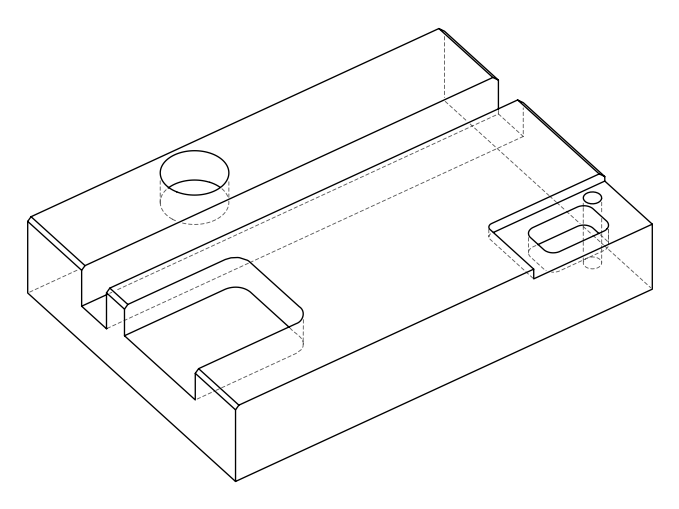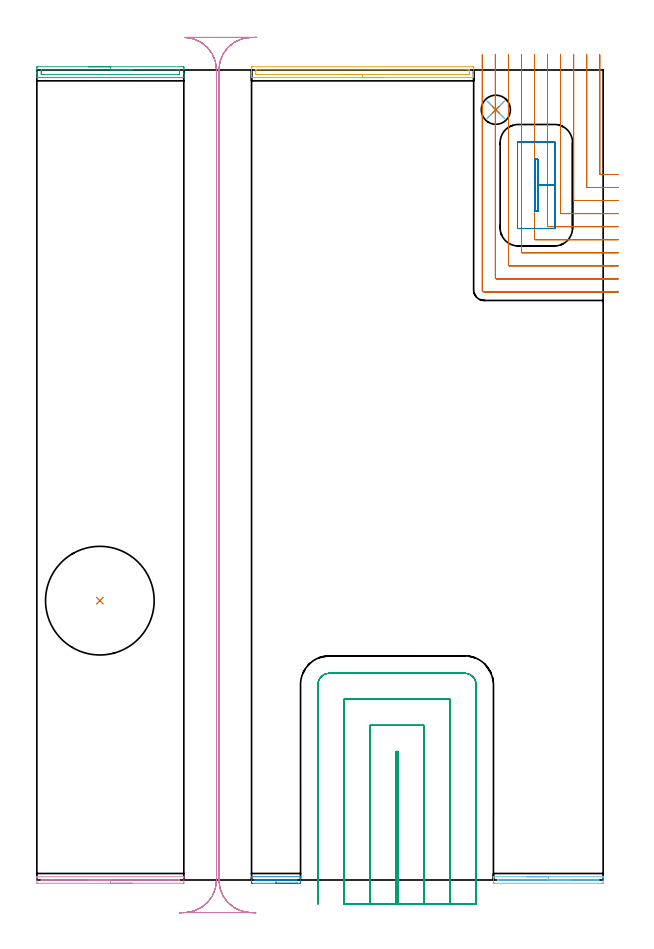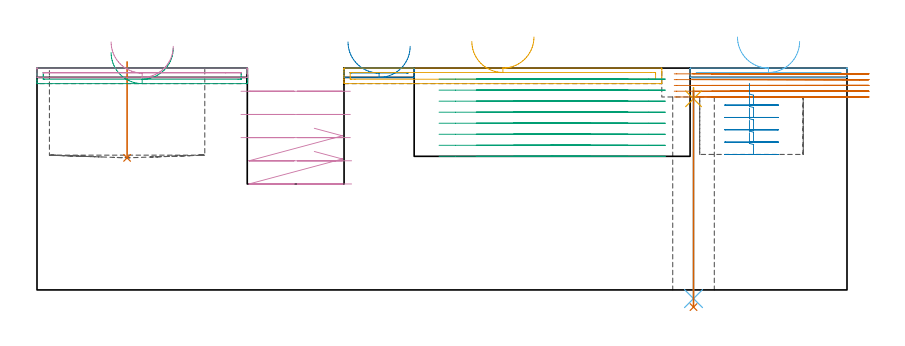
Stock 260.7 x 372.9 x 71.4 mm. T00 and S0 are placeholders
(PLAN: 13 operations, 7 tool changes, 48.4 min)
(1 INDEXABLE_INSERT_DRILL_BLIND_HOLE_FROM_SOLID | STEP1POCKET | NXT0302_038 | 0.13 min | 55576 mm3)
(2 AREA_MILL | FG_CHAMFER_SURFACE | UGT0205_001 | 0.5 min | 122 mm3)
(3 AREA_MILL_1 | FG_CHAMFER_SURFACE_1 | UGT0205_001 | 1.27 min | 888 mm3)
(4 AREA_MILL_2 | FG_CHAMFER_SURFACE_2 | UGT0205_001 | 1.22 min | 315 mm3)
(5 AREA_MILL_3 | FG_CHAMFER_SURFACE_3 | UGT0205_001 | 1.82 min | 1363 mm3)
(6 AREA_MILL_4 | FG_CHAMFER_SURFACE_4 | UGT0205_001 | 0.95 min | 236 mm3)
(7 MILL_CORNER_NOTCH_RECTANGULAR | CORNER_NOTCH_RECTANGULAR | UGT0201_007 | Follow Part, ap 2, ae 75% | 12.95 min | 58722 mm3)
(8 MILL_RECTANGULAR_POCKET | POCKET_RECTANGULAR_STRAIGHT | NXT0201_012 | Follow Part, ap 4, ae 75% | 2.28 min | 33360 mm3)
(9 MILL_SLOT | SLOT_PARTIAL_RECTANGULAR | NXT0201_012 | Follow Part, ap 4, ae 75% | 17.52 min | 258095 mm3)
(10 MILL_RECTANGULAR_SLOT | SLOT_RECTANGULAR | UGT0201_018 | Follow Part, ap 7.5, ae 75% | 9.15 min | 432522 mm3)
(11 SPOT_DRILL | STEP1HOLE | NXT0321_9005460120000 | 0.03 min | 50 mm3)
(12 DRILL_THROUGH_HOLE_INTO_CENTER | STEP1HOLE | NXT0301_042 | 0.27 min | 2398 mm3)
(13 DRILL_TO_ENLARGE_THROUGH_HOLE | STEP1HOLE | UGT0301_268 | 0.28 min | 6324 mm3)
(TOOL NXT0302_038 | Index. Insert Drill 50mm [880-D5000L50-04] | D50 PA176 FL200 Z2)
(TOOL UGT0205_001 | Chamfer Mill 20 x 3 x 45 deg. | D20 FL50 Z2)
(TOOL UGT0201_007 | End Mill 8 mm | D8 FL19 Z4)
(TOOL NXT0201_012 | ENDMILL 16mm [2P460-1600-NA 1630] | D16 FL38 Z6)
(TOOL UGT0201_018 | End mill 30 mm | D30 FL50 Z4)
(TOOL NXT0321_9005460120000 | NC Spot Drill, 142deg, 12mm, Carbide, Uncoated | D12 PA142 FL30 Z2)
(TOOL NXT0301_042 | Carbide Drill 7.1mm [860.1-0710-057A1-MM 2214] | D7.1 PA140 FL85 Z2)
(TOOL UGT0301_268 | Twist Drill 13.4 mm | D13.4 PA118 FL108 Z2)
(OP 1 INDEXABLE_INSERT_DRILL_BLIND_HOLE_FROM_SOLID)
G17 G21 G94 G90
T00 M6
G54
G17 G0 G90 X29. Y128.6 S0 M3
G43 Z81.4 H1
G94 G81 G98 Z42.5 F250. R73.4
G80
M5
M2
(OP 2 AREA_MILL)
G17 G21 G94 G90
T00 M6
G54
G17 G0 G90 X120.1 Y-1.5 S1061 M3
G43 Z81.4 H0
Z78.4
G94 G1 X120.062 Z77.528 F250.
X119.948 Z76.664
X119.759 Z75.812
X119.497 Z74.98
X119.163 Z74.174
X118.76 Z73.4
X118.291 Z72.664
X117.76 Z71.972
X117.171 Z71.329
X116.528 Z70.74
X115.836 Z70.208
X115.1 Z69.74
X114.326 Z69.337
X113.52 Z69.003
X112.688 Z68.741
X111.836 Z68.552
X110.972 Z68.438
X110.1 Z68.4
X99.397
X99.254 Y-1.499 Z68.401
X98.802 Y-1.491 Z68.405
X98.8 Y-1.196 Z68.701
Y-0.893 Z69.004
Y-0.303 Z69.593
Y0. Z69.895
Y0.606 Z70.506
Y1.087 Z70.987
X98.807 Y1.448 Z71.339
X98.81 Y1.497 Z71.388
X98.951 Y1.5 Z71.4
X121.248
X121.39 Y1.497 Z71.388
X121.393 Y1.448 Z71.339
X121.4 Y1.087 Z70.986
Y0.606 Z70.506
Y0. Z69.895
Y-1.196 Z68.701
X121.398 Y-1.491 Z68.405
X120.945 Y-1.5 Z68.4
X110.1
Y-0.086 Z69.814
X101.181
X100.818 Y-0.079 Z69.821
X100.81 Y-0.053 Z69.847
X100.805 Y0. Z69.9
X100.803 Y0.048 Z69.948
X100.806 Y0.07 Z69.97
X100.808 Y0.077 Z69.977
X100.839 Y0.079 Z69.979
X101.01 Y0.084 Z69.984
X101.096 Y0.085 Z69.985
X101.181 Y0.086 Z69.986
X119.019 Y0.085 Z69.985
X119.382 Y0.079 Z69.979
X119.39 Y0.053 Z69.953
X119.395 Y0. Z69.9
X119.397 Y-0.048 Z69.852
X119.394 Y-0.07 Z69.83
X119.392 Y-0.077 Z69.823
X119.36 Y-0.079 Z69.821
X119.19 Y-0.084 Z69.816
X119.104 Y-0.086 Z69.814
X119.019
X110.1
X109.228 Z69.852
X108.364 Z69.966
X107.512 Z70.155
X106.68 Z70.417
X105.874 Z70.751
X105.1 Z71.154
X104.364 Z71.623
X103.672 Z72.154
X103.029 Z72.743
X102.44 Z73.386
X101.908 Z74.078
X101.44 Z74.814
X101.037 Z75.588
X100.703 Z76.394
X100.441 Z77.226
X100.252 Z78.078
X100.138 Z78.943
X100.1 Z79.814
G0 Z81.4
M5
M2
(OP 3 AREA_MILL_1)
G17 G21 G94 G90
T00 M6
G54
G17 G0 G90 X23.85 Y374.4 S1061 M3
G43 Z81.4 H0
Z76.4
G94 G1 X23.888 Z75.528 F250.
X24.002 Z74.664
X24.191 Z73.812
X24.453 Z72.98
X24.787 Z72.174
X25.19 Z71.4
X25.658 Z70.664
X26.19 Z69.972
X26.779 Z69.329
X27.422 Z68.74
X28.114 Z68.209
X28.85 Z67.74
X29.624 Z67.337
X30.43 Z67.003
X31.262 Z66.741
X32.114 Z66.552
X32.978 Z66.438
X33.85 Z66.4
X67.155
X67.478 Y374.397
X67.69 Y374.391 Z66.403
X67.7 Y374.08 Z66.714
Y373.406 Z67.392
Y373.208 Z67.589
Y371.464 Z69.332
Y371.068 Z69.731
Y369.545 Z71.253
X67.698 Y369.471 Z71.322
X67.69 Y369.403 Z71.389
X67.599 Y369.4 Z71.4
X0.101
X0.01 Y369.403 Z71.389
X0.002 Y369.471 Z71.322
X0. Y369.545 Z71.253
Y371.068 Z69.731
Y371.464 Z69.332
Y371.662 Z69.135
Y373.406 Z67.392
X0.004 Y374.08 Z66.714
X0.01 Y374.391 Z66.403
X0.222 Y374.397 Z66.4
X0.545 Y374.4
X33.85
Y372.986 Z67.814
X64.717
X65.379 Y372.984 Z67.816
X65.609 Y372.982 Z67.818
X65.676 Y372.979 Z67.821
X65.69 Y372.958 Z67.842
X65.696 Y372.897 Z67.903
X65.699 Y372.336 Z68.464
X65.7 Y372.021 Z68.779
X65.699 Y371.464 Z69.336
X65.698 Y371.151 Z69.649
X65.69 Y370.835 Z69.965
X65.682 Y370.82 Z69.98
X65.667 Y370.818 Z69.982
X65.627 Y370.816 Z69.984
X65.544 Y370.815 Z69.985
X65.379 Y370.814 Z69.986
X2.983
X2.321 Y370.816 Z69.984
X2.091 Y370.818 Z69.982
X2.024 Y370.821 Z69.979
X2.01 Y370.842 Z69.958
X2.004 Y370.903 Z69.897
X2.001 Y371.464 Z69.336
X2. Y371.779 Z69.021
X2.001 Y372.336 Z68.464
X2.002 Y372.649 Z68.151
X2.01 Y372.965 Z67.835
X2.018 Y372.98 Z67.82
X2.033 Y372.982 Z67.818
X2.073 Y372.984 Z67.816
X2.156 Y372.985 Z67.815
X2.321 Y372.986 Z67.814
X33.85
X34.722 Z67.852
X35.586 Z67.966
X36.438 Z68.155
X37.27 Z68.417
X38.076 Z68.751
X38.85 Z69.154
X39.586 Z69.623
X40.278 Z70.154
X40.921 Z70.743
X41.51 Z71.386
X42.042 Z72.079
X42.51 Z72.814
X42.913 Z73.588
X43.247 Z74.394
X43.509 Z75.226
X43.698 Z76.078
X43.812 Z76.943
X43.85 Z77.814
G0 Z81.4
M5
M2
(OP 4 AREA_MILL_2)
G17 G21 G94 G90
T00 M6
G54
G17 G0 G90 X43.85 Y-1.5 S1061 M3
G43 Z81.4 H0
Z78.4
G94 G1 X43.812 Z77.528 F250.
X43.698 Z76.664
X43.509 Z75.812
X43.247 Z74.98
X42.913 Z74.174
X42.51 Z73.4
X42.042 Z72.664
X41.51 Z71.972
X40.921 Z71.329
X40.278 Z70.74
X39.586 Z70.208
X38.85 Z69.74
X38.076 Z69.337
X37.27 Z69.003
X36.438 Z68.741
X35.586 Z68.552
X34.722 Z68.438
X33.85 Z68.4
X0.403 Y-1.499 Z68.401
X0.101 Y-1.495 Z68.405
X0.001 Y-1.492 Z68.406
X0. Y1.224 Z71.123
X0.007 Y1.466 Z71.358
X0.01 Y1.497 Z71.389
X0.101 Y1.5 Z71.4
X67.599
X67.69 Y1.497 Z71.389
X67.693 Y1.466 Z71.358
X67.7 Y1.224 Z71.122
Y-0.487 Z69.412
X67.699 Y-1.492 Z68.406
X67.599 Y-1.495 Z68.405
X67.297 Y-1.5 Z68.4
X33.85
Y-0.086 Z69.814
X2.236 Y-0.085 Z69.815
X2.066 Y-0.081 Z69.819
X2.021 Y-0.079 Z69.821
X2.01 Y-0.071 Z69.829
X2.006 Y-0.046 Z69.854
X2.005 Y0. Z69.9
X2.01 Y0.074 Z69.974
X2.151 Y0.081 Z69.981
X2.237 Y0.085 Z69.985
X7.01 Y0.086 Z69.986
X65.464 Y0.085 Z69.985
X65.634 Y0.081 Z69.981
X65.679 Y0.079 Z69.979
X65.69 Y0.071 Z69.971
X65.694 Y0.046 Z69.946
X65.695 Y0. Z69.9
X65.69 Y-0.074 Z69.826
X65.549 Y-0.082 Z69.818
X65.463 Y-0.085 Z69.815
X60.735 Y-0.086 Z69.814
X33.85
X32.978 Z69.852
X32.114 Z69.966
X31.262 Z70.155
X30.43 Z70.417
X29.624 Z70.751
X28.85 Z71.154
X28.114 Z71.623
X27.422 Z72.154
X26.779 Z72.743
X26.19 Z73.386
X25.658 Z74.078
X25.19 Z74.814
X24.787 Z75.588
X24.453 Z76.394
X24.191 Z77.226
X24.002 Z78.078
X23.888 Z78.943
X23.85 Z79.814
G0 Z81.4
M5
M2
(OP 5 AREA_MILL_3)
G17 G21 G94 G90
T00 M6
G54
G17 G0 G90 X159.95 Y369.4 S1061 M3
G43 Z81.4 H0
G94 G1 X159.912 Z80.528 F250.
X159.798 Z79.663
X159.609 Z78.812
X159.347 Z77.98
X159.013 Z77.174
X158.61 Z76.4
X158.142 Z75.664
X157.61 Z74.972
X157.021 Z74.329
X156.378 Z73.74
X155.686 Z73.208
X154.95 Z72.74
X154.176 Z72.337
X153.37 Z72.003
X152.538 Z71.741
X151.686 Z71.552
X150.822 Z71.438
X149.95 Z71.4
X98.982
X98.81 Y369.403 Z71.388
X98.802 Y369.529 Z71.263
X98.8 Y369.661 Z71.139
Y369.88 Z70.919
Y370.592 Z70.203
Y371.82 Z68.977
Y372.336 Z68.458
Y372.95 Z67.845
Y373.208 Z67.587
Y373.822 Z66.974
X98.803 Y374.08 Z66.716
X98.81 Y374.393 Z66.403
X99.104 Y374.398 Z66.4
X99.429 Y374.4
X200.471
X200.796 Y374.398
X201.09 Y374.393 Z66.403
X201.1 Y374.08 Z66.716
Y372.336 Z68.458
Y370.948 Z69.848
Y370.592 Z70.203
Y369.88 Z70.919
Y369.661 Z71.139
X201.098 Y369.529 Z71.263
X201.09 Y369.403 Z71.388
X200.918 Y369.4 Z71.4
X149.95
Y370.814 Z69.986
X101.884
X101.218 Y370.815 Z69.985
X100.987 Y370.817 Z69.983
X100.86 Y370.821 Z69.979
X100.809 Y370.827 Z69.973
X100.807 Y370.855 Z69.945
X100.802 Y370.998 Z69.802
X100.8 Y372.336 Z68.464
X100.802 Y372.742 Z68.058
X100.806 Y372.879 Z67.921
X100.811 Y372.979 Z67.821
X100.885 Y372.981 Z67.819
X101.218 Y372.984 Z67.816
X102.34 Y372.986 Z67.814
X198.016
X198.682 Y372.985 Z67.815
X198.913 Y372.983 Z67.817
X199.04 Y372.979 Z67.821
X199.091 Y372.973 Z67.827
X199.093 Y372.945 Z67.855
X199.098 Y372.802 Z67.998
X199.1 Y371.464 Z69.336
X199.098 Y371.058 Z69.742
X199.094 Y370.921 Z69.879
X199.089 Y370.821 Z69.979
X199.015 Y370.82 Z69.98
X198.682 Y370.816 Z69.984
X197.56 Y370.814 Z69.986
X149.95
X149.078 Z70.024
X148.214 Z70.138
X147.362 Z70.327
X146.53 Z70.589
X145.724 Z70.923
X144.95 Z71.326
X144.214 Z71.794
X143.522 Z72.325
X142.879 Z72.915
X142.29 Z73.558
X141.758 Z74.25
X141.29 Z74.986
X140.887 Z75.76
X140.553 Z76.566
X140.291 Z77.398
X140.102 Z78.249
X139.988 Z79.114
X139.95 Z79.986
G0 Z81.4
M5
M2
(OP 6 AREA_MILL_4)
G17 G21 G94 G90
T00 M6
G54
G17 G0 G90 X225.45 Y1.5 S1061 M3
G43 Z81.4 H0
G94 G1 X225.488 Z80.528 F250.
X225.602 Z79.663
X225.791 Z78.812
X226.053 Z77.98
X226.387 Z77.174
X226.79 Z76.4
X227.258 Z75.664
X227.79 Z74.972
X228.379 Z74.329
X229.022 Z73.739
X229.714 Z73.208
X230.45 Z72.74
X231.224 Z72.337
X232.03 Z72.003
X232.862 Z71.741
X233.714 Z71.552
X234.578 Z71.438
X235.45 Z71.4
X260.651
X260.69 Y1.495 Z71.391
X260.694 Y1.484 Z71.38
X260.7 Y1.366 Z71.265
X260.699 Y-1.492 Z68.406
X260.651 Y-1.5 Z68.4
X210.691
X210.549 Y-1.499 Z68.401
X210.249 Y-1.495 Z68.405
X210.201 Y-1.492 Z68.406
X210.2 Y1.367 Z71.265
X210.206 Y1.484 Z71.38
X210.21 Y1.495 Z71.391
X210.249 Y1.5 Z71.4
X235.45
Y0.086 Z69.986
X258.441 Y0.085 Z69.985
X258.526 Y0.083 Z69.983
X258.686 Y0.079 Z69.979
X258.691 Y0. Z69.9
X258.692 Y-0.065 Z69.835
X258.691 Y-0.076 Z69.824
X258.666 Y-0.079 Z69.821
X258.61 Y-0.083 Z69.817
X258.525 Y-0.085 Z69.815
X212.459
X212.374 Y-0.083 Z69.817
X212.214 Y-0.079 Z69.821
X212.209 Y0. Z69.9
X212.208 Y0.065 Z69.965
X212.209 Y0.076 Z69.976
X212.234 Y0.079 Z69.979
X212.29 Y0.083 Z69.983
X212.375 Y0.085 Z69.985
X235.45 Y0.086 Z69.986
X236.322 Z70.024
X237.186 Z70.138
X238.038 Z70.326
X238.87 Z70.589
X239.676 Z70.923
X240.45 Z71.325
X241.186 Z71.794
X241.878 Z72.325
X242.521 Z72.915
X243.11 Z73.558
X243.642 Z74.25
X244.11 Z74.986
X244.513 Z75.759
X244.847 Z76.565
X245.109 Z77.397
X245.298 Z78.249
X245.412 Z79.114
X245.45 Z79.986
G0 Z81.4
M5
M2
(OP 7 MILL_CORNER_NOTCH_RECTANGULAR)
G17 G21 G94 G90
T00 M6
G54
G17 G0 G90 X259.099 Y379.9 S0 M3
G43 Z81.4 H0
Z69.54
G94 G1 X259.1 Y376.9 F250.
Y325.196 F500.
G3 X259.496 Y324.8 R0.4
G1 X264.7
X267.7 F250.
G0 Z81.4
X253.099 Y379.9
Z69.54
G1 X253.1 Y376.9
Y325.196 F500.
Y319.196
G3 X253.496 Y318.8 R0.4
G1 X264.7
X267.7 F250.
G0 Z81.4
X247.098 Y379.9
Z69.54
G1 X247.1 Y376.9
Y319.196 F500.
Y313.196
G3 X247.496 Y312.8 R0.4
G1 X264.7
X267.7 F250.
G0 Z81.4
X241.098 Y379.9
Z69.54
G1 X241.1 Y376.9
Y313.196 F500.
Y307.196
G3 X241.496 Y306.8 R0.4
G1 X264.7
X267.7 F250.
G0 Z81.4
X235.098 Y379.9
Z69.54
G1 X235.1 Y376.9
Y307.196 F500.
Y301.196
G3 X235.496 Y300.8 R0.4
G1 X264.7
X267.7 F250.
G0 Z81.4
X229.097 Y379.9
Z69.54
G1 X229.1 Y376.9
Y301.196 F500.
Y295.197
G3 X229.497 Y294.8 R0.4
G1 X264.7
X267.7 F250.
G0 Z81.4
X223.096 Y379.9
Z69.54
G1 X223.1 Y376.9
Y295.197 F500.
Y289.197
G3 X223.497 Y288.8 R0.4
G1 X264.7
X267.7 F250.
G0 Z81.4
X217.095 Y379.9
Z69.54
G1 X217.1 Y376.9
Y289.197 F500.
Y283.197
G3 X217.497 Y282.8 R0.4
G1 X264.7
X267.7 F250.
G0 Z81.4
X211.089 Y379.9
Z69.54
G1 X211.1 Y376.9
Y283.197 F500.
Y277.197
G3 X211.497 Y276.8 R0.4
G1 X264.7
X267.7 F250.
G0 Z81.4
X205.1 Y379.878
Z69.54
G1 Y376.878
Y271.6 F500.
G3 X205.9 Y270.8 R0.8
G1 X264.7
X267.7 F250.
G0 Z81.4
X259.1 Y379.9
Z67.68
G1 Y376.9
Y325.196 F500.
G3 X259.496 Y324.8 R0.4
G1 X264.7
X267.7 F250.
G0 Z81.4
X253.1 Y379.9
Z67.68
G1 Y376.9
Y319.196 F500.
G3 X253.496 Y318.8 R0.4
G1 X264.7
X267.7 F250.
G0 Z81.4
X247.1 Y379.9
Z67.68
G1 Y376.9
Y313.196 F500.
G3 X247.496 Y312.8 R0.4
G1 X264.7
X267.7 F250.
G0 Z81.4
X241.1 Y379.9
Z67.68
G1 Y376.9
Y307.196 F500.
G3 X241.496 Y306.8 R0.4
G1 X264.7
X267.7 F250.
G0 Z81.4
X235.1 Y379.9
Z67.68
G1 Y376.9
Y301.196 F500.
G3 X235.496 Y300.8 R0.4
G1 X264.7
X267.7 F250.
G0 Z81.4
X229.1 Y379.9
Z67.68
G1 Y376.9
Y295.197 F500.
G3 X229.497 Y294.8 R0.4
G1 X264.7
X267.7 F250.
G0 Z81.4
X223.1 Y379.9
Z67.68
G1 Y376.9
Y289.197 F500.
G3 X223.497 Y288.8 R0.4
G1 X264.7
X267.7 F250.
G0 Z81.4
X217.1 Y379.9
Z67.68
G1 Y376.9
Y283.197 F500.
G3 X217.497 Y282.8 R0.4
G1 X264.7
X267.7 F250.
G0 Z81.4
X211.1 Y379.9
Z67.68
G1 Y376.9
Y277.197 F500.
G3 X211.497 Y276.8 R0.4
G1 X264.7
X267.7 F250.
G0 Z81.4
X205.1 Y379.9
Z67.68
G1 Y376.9
Y271.6 F500.
G3 X205.9 Y270.8 R0.8
G1 X264.7
X267.7 F250.
G0 Z81.4
X259.1 Y379.9
Z65.82
G1 Y376.9
Y325.196 F500.
G3 X259.496 Y324.8 R0.4
G1 X264.7
X267.7 F250.
G0 Z81.4
X253.1 Y379.9
Z65.82
G1 Y376.9
Y319.196 F500.
G3 X253.496 Y318.8 R0.4
G1 X264.7
X267.7 F250.
G0 Z81.4
X247.1 Y379.9
Z65.82
G1 Y376.9
Y313.196 F500.
G3 X247.496 Y312.8 R0.4
G1 X264.7
X267.7 F250.
G0 Z81.4
X241.1 Y379.9
Z65.82
G1 Y376.9
Y307.196 F500.
G3 X241.496 Y306.8 R0.4
G1 X264.7
X267.7 F250.
G0 Z81.4
X235.1 Y379.9
Z65.82
G1 Y376.9
Y301.196 F500.
G3 X235.496 Y300.8 R0.4
G1 X264.7
X267.7 F250.
G0 Z81.4
X229.1 Y379.9
Z65.82
G1 Y376.9
Y295.197 F500.
G3 X229.497 Y294.8 R0.4
G1 X264.7
X267.7 F250.
G0 Z81.4
X223.1 Y379.9
Z65.82
G1 Y376.9
Y289.197 F500.
G3 X223.497 Y288.8 R0.4
G1 X264.7
X267.7 F250.
G0 Z81.4
X217.1 Y379.9
Z65.82
G1 Y376.9
Y283.197 F500.
G3 X217.497 Y282.8 R0.4
G1 X264.7
X267.7 F250.
G0 Z81.4
X211.1 Y379.9
Z65.82
G1 Y376.9
Y277.197 F500.
G3 X211.497 Y276.8 R0.4
G1 X264.7
X267.7 F250.
G0 Z81.4
X205.1 Y379.9
Z65.82
G1 Y376.9
Y271.6 F500.
G3 X205.9 Y270.8 R0.8
G1 X264.7
X267.7 F250.
G0 Z81.4
X259.1 Y379.9
Z63.96
G1 Y376.9
Y325.196 F500.
G3 X259.496 Y324.8 R0.4
G1 X264.7
X267.7 F250.
G0 Z81.4
X253.1 Y379.9
Z63.96
G1 Y376.9
Y319.196 F500.
G3 X253.496 Y318.8 R0.4
G1 X264.7
X267.7 F250.
G0 Z81.4
X247.1 Y379.9
Z63.96
G1 Y376.9
Y313.196 F500.
G3 X247.496 Y312.8 R0.4
G1 X264.7
X267.7 F250.
G0 Z81.4
X241.1 Y379.9
Z63.96
G1 Y376.9
Y307.196 F500.
G3 X241.496 Y306.8 R0.4
G1 X264.7
X267.7 F250.
G0 Z81.4
X235.1 Y379.9
Z63.96
G1 Y376.9
Y301.196 F500.
G3 X235.496 Y300.8 R0.4
G1 X264.7
X267.7 F250.
G0 Z81.4
X229.1 Y379.9
Z63.96
G1 Y376.9
Y295.197 F500.
G3 X229.497 Y294.8 R0.4
G1 X264.7
X267.7 F250.
G0 Z81.4
X223.1 Y379.9
Z63.96
G1 Y376.9
Y289.197 F500.
G3 X223.497 Y288.8 R0.4
G1 X264.7
X267.7 F250.
G0 Z81.4
X217.1 Y379.9
Z63.96
G1 Y376.9
Y283.197 F500.
G3 X217.497 Y282.8 R0.4
G1 X264.7
X267.7 F250.
G0 Z81.4
X211.1 Y379.9
Z63.96
G1 Y376.9
Y277.197 F500.
G3 X211.497 Y276.8 R0.4
G1 X264.7
X267.7 F250.
G0 Z81.4
X205.1 Y379.9
Z63.96
G1 Y376.9
Y271.6 F500.
G3 X205.9 Y270.8 R0.8
G1 X264.7
X267.7 F250.
G0 Z81.4
X259.1 Y379.9
Z62.1
G1 Y376.9
Y325.196 F500.
G3 X259.496 Y324.8 R0.4
G1 X264.7
X267.7 F250.
G0 Z81.4
X253.1 Y379.9
Z62.1
G1 Y376.9
Y319.196 F500.
G3 X253.496 Y318.8 R0.4
G1 X264.7
X267.7 F250.
G0 Z81.4
X247.1 Y379.9
Z62.1
G1 Y376.9
Y313.196 F500.
G3 X247.496 Y312.8 R0.4
G1 X264.7
X267.7 F250.
G0 Z81.4
X241.1 Y379.9
Z62.1
G1 Y376.9
Y307.196 F500.
G3 X241.496 Y306.8 R0.4
G1 X264.7
X267.7 F250.
G0 Z81.4
X235.1 Y379.9
Z62.1
G1 Y376.9
Y301.196 F500.
G3 X235.496 Y300.8 R0.4
G1 X264.7
X267.7 F250.
G0 Z81.4
X229.1 Y379.9
Z62.1
G1 Y376.9
Y295.197 F500.
G3 X229.497 Y294.8 R0.4
G1 X264.7
X267.7 F250.
G0 Z81.4
X223.1 Y379.9
Z62.1
G1 Y376.9
Y289.197 F500.
G3 X223.497 Y288.8 R0.4
G1 X264.7
X267.7 F250.
G0 Z81.4
X217.1 Y379.9
Z62.1
G1 Y376.9
Y283.197 F500.
G3 X217.497 Y282.8 R0.4
G1 X264.7
X267.7 F250.
G0 Z81.4
X211.1 Y379.9
Z62.1
G1 Y376.9
Y277.197 F500.
G3 X211.497 Y276.8 R0.4
G1 X264.7
X267.7 F250.
G0 Z81.4
X205.1 Y379.9
Z62.1
G1 Y376.9
Y271.6 F500.
G3 X205.9 Y270.8 R0.8
G1 X264.7
X267.7 F250.
G0 Z81.4
M5
M2
(OP 8 MILL_RECTANGULAR_POCKET)
G17 G21 G94 G90
T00 M6
G54
G17 G0 G90 X229.3 Y320.668 S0 M3
G43 Z81.4 H1
Z66.457
G94 G1 Y307.9 Z63.036 F250.
X230.6 Z62.688
Y319.85 Z59.486
Y331.8 F500.
X229.3
Y307.9
X230.6
Y319.85
X238.6
Y339.5
G3 X238.3 Y339.8 R0.3
G1 X221.6
G3 X221.3 Y339.5 R0.3
G1 Y300.2
G3 X221.6 Y299.9 R0.3
G1 X238.3
G3 X238.6 Y300.2 R0.3
G1 Y319.85
Y320.85
G0 X229.3 Y320.668 Z62.486
G1 Y307.9 Z59.065 F250.
X230.6 Z58.716
Y319.85 Z55.514
Y331.8 F500.
X229.3
Y307.9
X230.6
Y319.85
X238.6
Y339.5
G3 X238.3 Y339.8 R0.3
G1 X221.6
G3 X221.3 Y339.5 R0.3
G1 Y300.2
G3 X221.6 Y299.9 R0.3
G1 X238.3
G3 X238.6 Y300.2 R0.3
G1 Y319.85
Y320.85
G0 X229.3 Y320.668 Z58.514
G1 Y307.9 Z55.093 F250.
X230.6 Z54.745
Y319.85 Z51.543
Y331.8 F500.
X229.3
Y307.9
X230.6
Y319.85
X238.6
Y339.5
G3 X238.3 Y339.8 R0.3
G1 X221.6
G3 X221.3 Y339.5 R0.3
G1 Y300.2
G3 X221.6 Y299.9 R0.3
G1 X238.3
G3 X238.6 Y300.2 R0.3
G1 Y319.85
Y320.85
G0 X229.3 Y320.668 Z54.543
G1 Y307.9 Z51.122 F250.
X230.6 Z50.773
Y319.85 Z47.571
Y331.8 F500.
X229.3
Y307.9
X230.6
Y319.85
X238.6
Y339.5
G3 X238.3 Y339.8 R0.3
G1 X221.6
G3 X221.3 Y339.5 R0.3
G1 Y300.2
G3 X221.6 Y299.9 R0.3
G1 X238.3
G3 X238.6 Y300.2 R0.3
G1 Y319.85
Y320.85
G0 X229.3 Y320.668 Z50.571
G1 Y307.9 Z47.15 F250.
X230.6 Z46.802
Y319.85 Z43.6
Y331.8 F500.
X229.3
Y307.9
X230.6
Y319.85
X238.6
Y339.5
G3 X238.3 Y339.8 R0.3
G1 X221.6
G3 X221.3 Y339.5 R0.3
G1 Y300.2
G3 X221.6 Y299.9 R0.3
G1 X238.3
G3 X238.6 Y300.2 R0.3
G1 Y319.85
Y320.85
G0 Z81.4
M5
M2
(OP 9 MILL_SLOT)
G17 G21 G94 G90
T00 M6
G54
G17 G0 G90 X166.2 Y-11. S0 M3
G43 Z81.4 H1
Z67.85
G94 G1 Y-8. F250.
Y59.2 F500.
X165.4
Y-8.
Y-11. F250.
X178.2
Y-8.
Y71.2 F500.
X153.4
Y-8.
Y-11. F250.
X190.2
Y-8.
Y83.2 F500.
X141.4
Y-8.
Y-11. F250.
X202.2
Y-8.
Y89.9 F500.
G3 X196.9 Y95.2 R5.3
G1 X134.7
G3 X129.4 Y89.9 R5.3
G1 Y-8.
Y-11. F250.
G0 X166.2 Z64.3
G1 Y-8.
Y59.2 F500.
X165.4
Y-8.
Y-11. F250.
X178.2
Y-8.
Y71.2 F500.
X153.4
Y-8.
Y-11. F250.
X190.2
Y-8.
Y83.2 F500.
X141.4
Y-8.
Y-11. F250.
X202.2
Y-8.
Y89.9 F500.
G3 X196.9 Y95.2 R5.3
G1 X134.7
G3 X129.4 Y89.9 R5.3
G1 Y-8.
Y-11. F250.
G0 X166.2 Z60.75
G1 Y-8.
Y59.2 F500.
X165.4
Y-8.
Y-11. F250.
X178.2
Y-8.
Y71.2 F500.
X153.4
Y-8.
Y-11. F250.
X190.2
Y-8.
Y83.2 F500.
X141.4
Y-8.
Y-11. F250.
X202.2
Y-8.
Y89.9 F500.
G3 X196.9 Y95.2 R5.3
G1 X134.7
G3 X129.4 Y89.9 R5.3
G1 Y-8.
Y-11. F250.
G0 X166.2 Z57.2
G1 Y-8.
Y59.2 F500.
X165.4
Y-8.
Y-11. F250.
X178.2
Y-8.
Y71.2 F500.
X153.4
Y-8.
Y-11. F250.
X190.2
Y-8.
Y83.2 F500.
X141.4
Y-8.
Y-11. F250.
X202.2
Y-8.
Y89.9 F500.
G3 X196.9 Y95.2 R5.3
G1 X134.7
G3 X129.4 Y89.9 R5.3
G1 Y-8.
Y-11. F250.
G0 X166.2 Z53.65
G1 Y-8.
Y59.2 F500.
X165.4
Y-8.
Y-11. F250.
X178.2
Y-8.
Y71.2 F500.
X153.4
Y-8.
Y-11. F250.
X190.2
Y-8.
Y83.2 F500.
X141.4
Y-8.
Y-11. F250.
X202.2
Y-8.
Y89.9 F500.
G3 X196.9 Y95.2 R5.3
G1 X134.7
G3 X129.4 Y89.9 R5.3
G1 Y-8.
Y-11. F250.
G0 X166.2 Z50.1
G1 Y-8.
Y59.2 F500.
X165.4
Y-8.
Y-11. F250.
X178.2
Y-8.
Y71.2 F500.
X153.4
Y-8.
Y-11. F250.
X190.2
Y-8.
Y83.2 F500.
X141.4
Y-8.
Y-11. F250.
X202.2
Y-8.
Y89.9 F500.
G3 X196.9 Y95.2 R5.3
G1 X134.7
G3 X129.4 Y89.9 R5.3
G1 Y-8.
Y-11. F250.
G0 X166.2 Z46.55
G1 Y-8.
Y59.2 F500.
X165.4
Y-8.
Y-11. F250.
X178.2
Y-8.
Y71.2 F500.
X153.4
Y-8.
Y-11. F250.
X190.2
Y-8.
Y83.2 F500.
X141.4
Y-8.
Y-11. F250.
X202.2
Y-8.
Y89.9 F500.
G3 X196.9 Y95.2 R5.3
G1 X134.7
G3 X129.4 Y89.9 R5.3
G1 Y-8.
Y-11. F250.
G0 X166.2 Z43.
G1 Y-8.
Y59.2 F500.
X165.4
Y-8.
Y-11. F250.
X178.2
Y-8.
Y71.2 F500.
X153.4
Y-8.
Y-11. F250.
X190.2
Y-8.
Y83.2 F500.
X141.4
Y-8.
Y-11. F250.
X202.2
Y-8.
Y89.9 F500.
G3 X196.9 Y95.2 R5.3
G1 X134.7
G3 X129.4 Y89.9 R5.3
G1 Y-8.
Y-11. F250.
G0 Z81.4
M5
M2
(OP 10 MILL_RECTANGULAR_SLOT)
G17 G21 G94 G90
T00 M6
G54
G17 G0 G90 X100.846 Y-15.16 S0 M3
G43 Z81.4 H0
Z63.94
G94 G1 X97.852 Y-14.97 F250.
G2 X83.8 Y0. R15. F500.
G1 Y372.9
G2 X98.252 Y387.89 R15.
G1 Y387.9
X68.248
Y387.89
G2 X82.7 Y372.9 R15.
G1 Y0.
G2 X68.648 Y-14.97 R15.
G1 X65.654 Y-15.16 F250.
G0 X100.846 Z56.48
G1 X97.852 Y-14.97
G2 X83.8 Y0. R15. F500.
G1 Y372.9
G2 X98.252 Y387.89 R15.
G1 Y387.9
X68.248
Y387.89
G2 X82.7 Y372.9 R15.
G1 Y0.
G2 X68.648 Y-14.97 R15.
G1 X65.654 Y-15.16 F250.
G0 X100.846 Z49.02
G1 X97.852 Y-14.97
G2 X83.8 Y0. R15. F500.
G1 Y372.9
G2 X98.252 Y387.89 R15.
G1 Y387.9
X68.248
Y387.89
G2 X82.7 Y372.9 R15.
G1 Y0.
G2 X68.648 Y-14.97 R15.
G1 X65.654 Y-15.16 F250.
G0 Z81.4
X89.25 Y387.9
Z52.02
G1 X98.252 Z49.608
Y387.89 Z49.605
Y387.9 Z49.602
X68.248 Z41.563
Y387.89 Z41.56
G2 X82.7 Y372.9 R15. F500.
G1 Y0.
G2 X68.248 Y-14.99 R15.
G1 Y-15.
X98.252
Y-14.99
G2 X83.8 Y0. R15.
G1 Y372.9
G2 X98.252 Y387.89 R15.
G1 X101.25 Y388. F250.
G0 X89.25 Y387.9 Z44.56
G1 X98.252 Z42.148
Y387.89 Z42.145
Y387.9 Z42.142
X68.248 Z34.103
Y387.89 Z34.1
G2 X82.7 Y372.9 R15. F500.
G1 Y0.
G2 X68.248 Y-14.99 R15.
G1 Y-15.
X98.252
Y-14.99
G2 X83.8 Y0. R15.
G1 Y372.9
G2 X98.252 Y387.89 R15.
G1 X101.25 Y388. F250.
G0 Z81.4
M5
M2
(OP 11 SPOT_DRILL)
G17 G21 G94 G90
T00 M6
G54
G17 G0 G90 X211.3 Y354.6 S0 M3
G43 Z81.4 H0
G94 G81 G98 Z61.523 F250. R65.1
G80
M5
M2
(OP 12 DRILL_THROUGH_HOLE_INTO_CENTER)
G17 G21 G94 G90
T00 M6
G54
G17 G0 G90 X211.3 Y354.6 S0 M3
G43 Z81.4 H1
G94 G73 G98 Z-2.792 F250. Q6.489 R64.1
G80
M5
M2
(OP 13 DRILL_TO_ENLARGE_THROUGH_HOLE)
G17 G21 G94 G90
T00 M6
G54
G17 G0 G90 X211.3 Y354.6 S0 M3
G43 Z81.4 H0
G94 G73 G98 Z-5.526 F250. Q11.271 R64.1
G80
M5
M2
